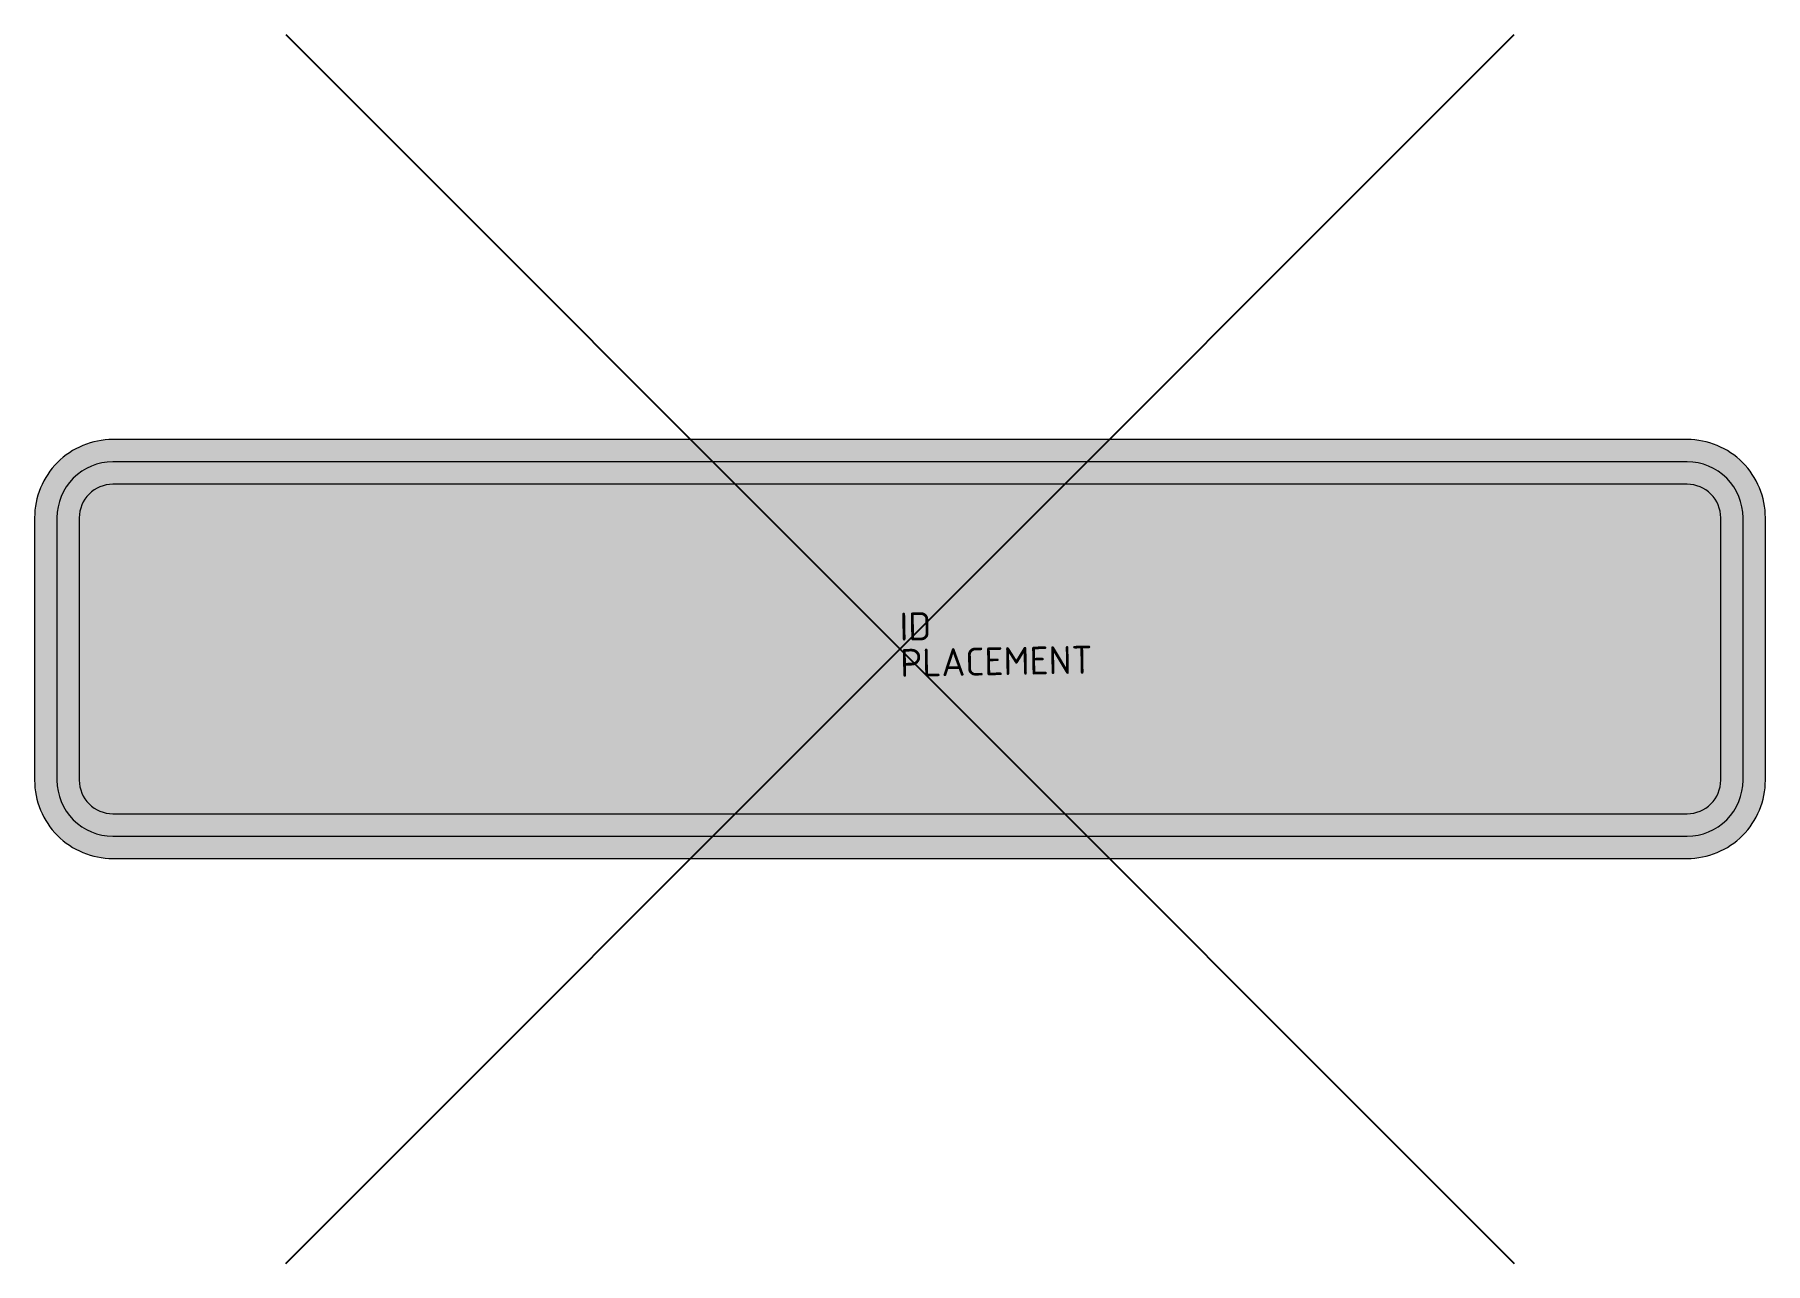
# Model space of a CAD drawing. Extents: x -7.8 to 7.8, y -5.5 to 5.5.
import ezdxf
from ezdxf.enums import TextEntityAlignment as Align

# ---------------------------------------------------------------- set-up
doc = ezdxf.new("R2010")
doc.units = 0
doc.styles.add('NLCS-ISO', font='NLCS-ISO.ttf', dxfattribs={"height": 0.25})
doc.styles.add('NLCS-RVV-M200-T25', font='NLCS-RVV.ttf')

msp = doc.modelspace()

# ---------------------------------------------------------------- hatches: boundary and pattern name
at = {"true_color": 0xf1f0ea}
h = msp.add_hatch(color=7, dxfattribs=at)
h.dxf.hatch_style = 1
h.paths.add_polyline_path([(7.05, 1.875), (-7.05, 1.875, 0.414214), (-7.75, 1.175), (-7.75, -1.175, 0.414214), (-7.05, -1.875), (7.05, -1.875, 0.414214), (7.75, -1.175), (7.75, 1.175, 0.414214)])
h.paths.add_polyline_path([(7.05, 1.675, -0.414214), (7.55, 1.175), (7.55, -1.175, -0.414214), (7.05, -1.675), (-7.05, -1.675, -0.414214), (-7.55, -1.175), (-7.55, 1.175, -0.414214), (-7.05, 1.675)], flags=16)
h.paths.add_polyline_path([(7.05, 1.475, -0.414214), (7.35, 1.175), (7.35, -1.175, -0.414214), (7.05, -1.475), (-7.05, -1.475, -0.414214), (-7.35, -1.175), (-7.35, 1.175, -0.414214), (-7.05, 1.475)], flags=0)
h = msp.add_hatch(color=7, dxfattribs=at)
h.dxf.hatch_style = 1
h.paths.add_polyline_path([(7.55, 1.175, 0.414214), (7.05, 1.675), (-7.05, 1.675, 0.414214), (-7.55, 1.175), (-7.55, -1.175, 0.414214), (-7.05, -1.675), (7.05, -1.675, 0.414214), (7.55, -1.175)])
h.paths.add_polyline_path([(7.35, -1.175, -0.414214), (7.05, -1.475), (-7.05, -1.475, -0.414214), (-7.35, -1.175), (-7.35, 1.175, -0.414214), (-7.05, 1.475), (7.05, 1.475, -0.414214), (7.35, 1.175)], flags=16)
h = msp.add_hatch(color=7, dxfattribs=at)
h.dxf.hatch_style = 1
h.paths.add_polyline_path([(7.35, 1.175, 0.414214), (7.05, 1.475), (-7.05, 1.475, 0.414214), (-7.35, 1.175), (-7.35, -1.175, 0.414214), (-7.05, -1.475), (7.05, -1.475, 0.414214), (7.35, -1.175)])

# ---------------------------------------------------------------- linework, layer by layer
for p, q in [((-5.5, 5.5), (5.5, -5.5)), ((-5.5, -5.5), (5.5, 5.5))]:
    msp.add_line(p, q)
at = {"color": 250, "lineweight": 0, "true_color": 0x2a292a}
for points in [[(-7.05, -1.875), (7.05, -1.875, 0.414214), (7.75, -1.175), (7.75, 1.175, 0.414214), (7.05, 1.875), (-7.05, 1.875, 0.414214), (-7.75, 1.175), (-7.75, -1.175, 0.414214)], [(-7.05, -1.675), (7.05, -1.675, 0.414214), (7.55, -1.175), (7.55, 1.175, 0.414214), (7.05, 1.675), (-7.05, 1.675, 0.414214), (-7.55, 1.175), (-7.55, -1.175, 0.414214)], [(-7.05, -1.475), (7.05, -1.475, 0.414214), (7.35, -1.175), (7.35, 1.175, 0.414214), (7.05, 1.475), (-7.05, 1.475, 0.414214), (-7.35, 1.175), (-7.35, -1.175, 0.414214)]]:
    msp.add_lwpolyline(points, format="xyb", close=True, dxfattribs=at)

# ---------------------------------------------------------------- texts
at = {"color": 250, "true_color": 0x2a292a, "style": 'NLCS-RVV-M200-T25'}
msp.add_text('Buurtnaam', height=1.8, dxfattribs=at).set_placement((0, 0), align=Align.MIDDLE_CENTER)
at = {"style": 'NLCS-ISO'}
msp.add_attdef('ID', text='', height=0.25, rotation=1, dxfattribs=at).set_placement((0, 0), align=Align.BOTTOM_LEFT)
msp.add_attdef('PLACEMENT', text='', height=0.25, rotation=1, dxfattribs=at).set_placement((0, 0), align=Align.TOP_LEFT)

doc.saveas('drawing.dxf')
